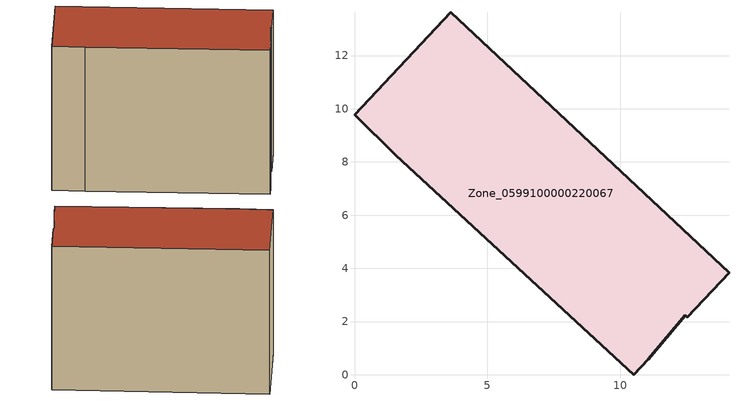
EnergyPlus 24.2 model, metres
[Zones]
Zone_0599100000220067
 floor ground (C_G): 11.03,0.58 10.49,0 1.56,8.26 0,9.78 3.62,13.63 14.08,3.84 12.51,2.17 12.43,2.24 z0.27
 wall outside (C_F): 12.43,2.24 12.51,2.17 14.08,3.84 3.62,13.63 0,9.78 1.56,8.26 10.49,0 11.03,0.58 12.43,2.24 z0.27:11.19
 roof outside (C_R): 10.49,0 11.03,0.58 12.43,2.24 12.51,2.17 14.08,3.84 3.62,13.63 0,9.78 1.56,8.26 z11.19
[BUILDING]
Pand.0599100000220067: North Axis=0; Terrain=City; Loads Convergence Tolerance Value=0.04; Temperature Convergence Tolerance Value=0.4; Solar Distribution=FullExterior; Maximum Number of Warmup Days=25; Minimum Number of Warmup Days=1
[Site:Location]
Rotterdam.The.Hague.AP_ZH_NLD Design_Conditions: Latitude=51.96; Longitude=4.45; Time Zone=1; Elevation=-4.5
[SITE:GROUNDTEMPERATURE:BUILDINGSURFACE]
18, 18, 18, 18, 18, 18, 18, 18, 18, 18, 18, 18
[MATERIAL] Thermal Absorptance=0.9; Solar Absorptance=0.7; Visible Absorptance=0.7
Name | Roughness | Thickness | Conductivity | Density | Specific Heat
G.TI.1946 | MediumSmooth | 0.15 | 1 | 540 | 1210
F.TI.1946 | Rough | 0.3 | 0.857143 | 1920 | 840
R.TI.1946 | MediumRough | 0.2 | 0.1 | 1500 | 1000
[CONSTRUCTION]
C_G: G.TI.1946
C_F: F.TI.1946
C_R: R.TI.1946
[ZONE]
Zone_0599100000220067: Type=1; Multiplier=1; Ceiling Height=Autocalculate; Volume=Autocalculate; Floor Area=autocalculate; Part of Total Floor Area=Yes
[ZONEINFILTRATION:DESIGNFLOWRATE]
Infil_Zone_0599100000220067: Zone or ZoneList or Space or SpaceList=Zone_0599100000220067; Schedule=AlwaysOn; Design Flow Rate Calculation Method=Flow/Area; Flow Rate per Floor Area=0.003; Constant Term Coefficient=1; Temperature Term Coefficient=0; Velocity Term Coefficient=0; Velocity Squared Term Coefficient=0
[HVACTEMPLATE:ZONE:IDEALLOADSAIRSYSTEM]
Zone_0599100000220067: Maximum Heating Supply Air Temperature=50; Minimum Cooling Supply Air Temperature=13; Maximum Heating Supply Air Humidity Ratio=0.0156; Minimum Cooling Supply Air Humidity Ratio=0.0077; Heating Limit=NoLimit; Cooling Limit=NoLimit; Dehumidification Control Type=ConstantSensibleHeatRatio; Cooling Sensible Heat Ratio=0.7; Dehumidification Setpoint=60; Humidification Control Type=None; Humidification Setpoint=30; Outdoor Air Method=None; Outdoor Air Flow Rate per Person=0.00944; Outdoor Air Flow Rate per Zone Floor Area=0; Outdoor Air Flow Rate per Zone=0; Demand Controlled Ventilation Type=None; Outdoor Air Economizer Type=NoEconomizer; Heat Recovery Type=None; Sensible Heat Recovery Effectiveness=0.7; Latent Heat Recovery Effectiveness=0.65
[ZONECONTROL:THERMOSTAT]
ThermostatControl_Zone_0599100000220067: Zone or ZoneList=Zone_0599100000220067; Control Type Schedule=DualSetpointControlType; Control 1=Thermostat_Zone_0599100000220067; Temperature Difference Between Cutout And Setpoint=0
[THERMOSTATSETPOINT:DUALSETPOINT]
Thermostat_Zone_0599100000220067: Heating Setpoint Temperature Schedule=HeatingSetpoint_Zone_0599100000220067; Cooling Setpoint Temperature Schedule=CoolingSetpoint_Zone_0599100000220067
[SCHEDULE:COMPACT]
HeatingSetpoint_Zone_0599100000220067: Through: 12/31, For: AllDays, Until: 24:00, 21
CoolingSetpoint_Zone_0599100000220067: Through: 12/31, For: AllDays, Until: 24:00, 24
DualSetpointControlType: Through: 12/31, For: AllDays, Until: 24:00, 4
AlwaysOn: Through: 12/31, For: AllDays, Until: 24:00, 1
